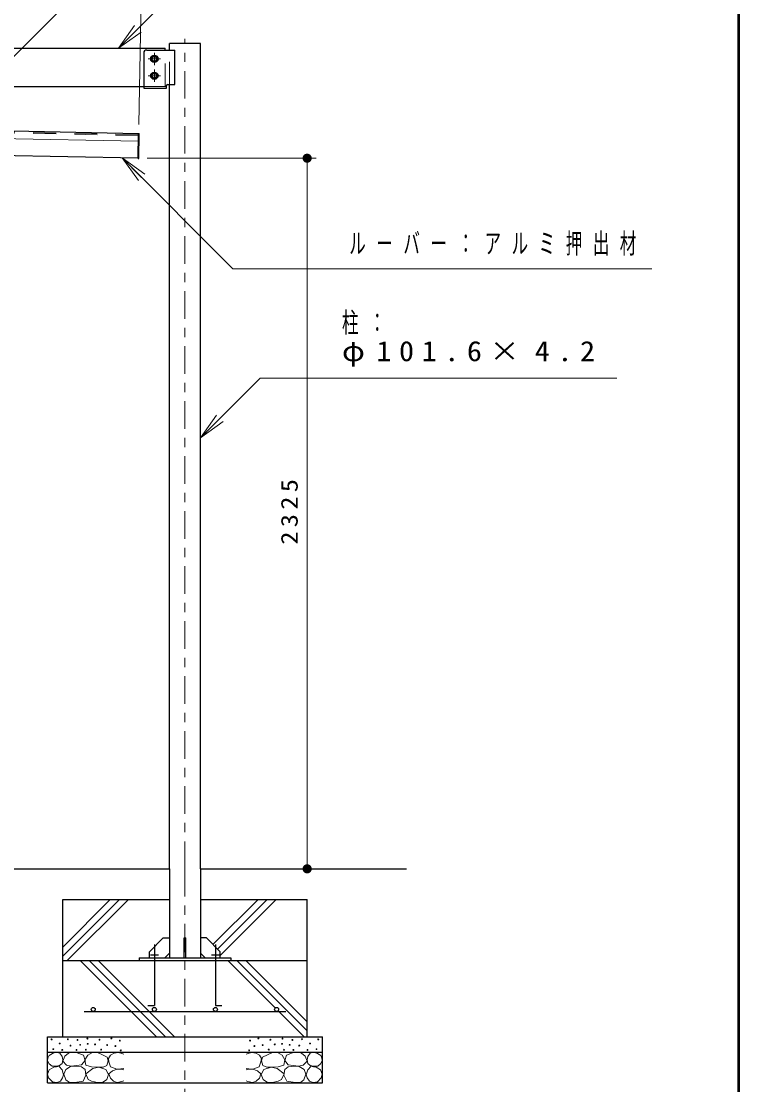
# Model space of a CAD drawing. Units: millimetres on the paper, with parts at other scales. Extents: x -385 to 0, y 0 to 267.
# Drawn here: x -78.3 to 0, y 58.3 to 174.3 of the extents above; entities that cross this region are included whole.
import ezdxf

# ---------------------------------------------------------------- set-up
doc = ezdxf.new("R2010")
doc.units = ezdxf.units.MM
doc.linetypes.add('USER1', pattern=[4.5, 2.5, -2])
doc.linetypes.add('USER2', pattern=[6, 3, -1, 1, -1])
doc.layers.add('LY_1', color=4, linetype='Continuous', lineweight=25)
doc.layers.add('LY_4', color=7, linetype='Continuous', lineweight=13)
doc.styles.add('ＭＳ ゴシック', font='')
doc.styles.get('ＭＳ ゴシック').set_extended_font_data('MS Gothic')

# ---------------------------------------------------------------- blocks, each defined once
blk = doc.blocks.new('filled_dot')
at = {"color": 0, "linetype": 'Continuous', "lineweight": -2, "const_width": 1.25}
blk.add_lwpolyline([(-0.625, 0, 1), (0.625, 0, 1)], format="xyb", close=True, dxfattribs=at)

msp = doc.modelspace()

# ---------------------------------------------------------------- linework, layer by layer
at = {"layer": 'LY_1', "color": 7, "lineweight": 13}
for p, q in [((-65.448, 163.04), (-64.891, 190.889)), ((-67.667, 171.356), (-65.899, 173.831)), ((-67.667, 171.356), (-65.546, 173.478)), ((-65.192, 173.124), (-67.667, 171.356)), ((-65.489, 156.917), (-67.257, 159.392)), ((-67.257, 159.392), (-64.782, 157.625)), ((-67.257, 159.392), (-65.136, 157.271)), ((-64.521, 159.358), (-46.08, 159.358)), ((-47.08, 159.358), (-47.08, 81.856)), ((-58.72, 128.864), (-56.952, 131.339)), ((-58.72, 128.864), (-56.598, 130.985)), ((-56.245, 130.632), (-58.72, 128.864)), ((-60.513, 72.823), (-60.313, 72.823))]:
    msp.add_line(p, q, dxfattribs=at)
at = {"layer": 'LY_1'}
for p, q in [((-62.106, 171.156), (-62.106, 171.856)), ((-58.72, 171.856), (-62.106, 171.856)), ((-58.72, 81.856), (-58.72, 171.856)), ((-64.913, 170.822), (-64.913, 166.989)), ((-64.58, 171.156), (-61.518, 171.156)), ((-61.518, 167.389), (-61.518, 171.156)), ((-62.413, 166.989), (-62.413, 167.289)), ((-62.313, 167.389), (-61.518, 167.389)), ((-62.106, 81.856), (-62.106, 167.389)), ((-64.913, 166.989), (-62.413, 166.989)), ((-65.468, 162.024), (-148.784, 163.69)), ((-65.522, 159.358), (-148.838, 161.024))]:
    msp.add_line(p, q, dxfattribs=at)
at = {"layer": 'LY_1', "color": 2, "linetype": 'USER2', "lineweight": 13}
for p, q in [((-60.413, 81.856), (-60.413, 172.388)), ((-63.746, 170.867), (-63.746, 169.511)), ((-64.424, 170.189), (-63.068, 170.189)), ((-64.424, 168.356), (-63.068, 168.356)), ((-63.746, 169.034), (-63.746, 167.678))]:
    msp.add_line(p, q, dxfattribs=at)
at = {"layer": 'LY_1', "color": 70}
for p, q in [((-107.08, 171.356), (-62.58, 171.356)), ((-62.58, 171.156), (-62.58, 171.356)), ((-107.08, 167.19), (-64.913, 167.19))]:
    msp.add_line(p, q, dxfattribs=at)
at = {"layer": 'LY_1', "color": 7}
for p, q in [((-64.112, 170.189), (-63.929, 170.506)), ((-63.929, 170.506), (-63.564, 170.506)), ((-63.564, 170.506), (-63.381, 170.189)), ((-63.929, 169.872), (-64.112, 170.189)), ((-63.564, 169.872), (-63.929, 169.872)), ((-63.381, 170.189), (-63.564, 169.872)), ((-64.112, 168.356), (-63.929, 168.672)), ((-63.929, 168.039), (-64.112, 168.356)), ((-63.929, 168.672), (-63.564, 168.672)), ((-63.564, 168.672), (-63.381, 168.356)), ((-63.381, 168.356), (-63.564, 168.039)), ((-63.564, 168.039), (-63.929, 168.039)), ((-152.053, 81.856), (-62.106, 81.856)), ((-62.106, 81.856), (-62.106, 72.156)), ((-58.72, 81.856), (-36.246, 81.856)), ((-58.72, 81.856), (-58.72, 72.156)), ((-64.273, 72.823), (-62.773, 74.323)), ((-62.773, 74.323), (-62.106, 74.323)), ((-60.513, 72.156), (-60.513, 74.323)), ((-60.513, 74.323), (-60.313, 74.323)), ((-60.313, 72.156), (-60.313, 74.323)), ((-58.053, 74.323), (-58.72, 74.323)), ((-56.553, 72.823), (-58.053, 74.323)), ((-65.413, 72.156), (-55.413, 72.156)), ((-65.413, 72.156), (-65.413, 71.856)), ((-64.273, 72.156), (-64.273, 72.823)), ((-64.18, 72.49), (-63.313, 72.49)), ((-62.106, 72.656), (-62.606, 72.156)), ((-58.72, 72.656), (-58.22, 72.156)), ((-57.513, 72.49), (-56.646, 72.49)), ((-56.553, 72.156), (-56.553, 72.823)), ((-55.413, 72.156), (-55.413, 71.856)), ((-65.413, 71.856), (-55.413, 71.856))]:
    msp.add_line(p, q, dxfattribs=at)
at = {"layer": 'LY_1', "color": 70, "linetype": 'USER1', "lineweight": 13}
msp.add_line((-62.58, 167.189), (-62.58, 171.156), dxfattribs=at)
at = {"layer": 'LY_1', "linetype": 'USER1', "lineweight": 13}
for p, q in [((-62.106, 167.389), (-62.106, 171.156)), ((-64.913, 167.189), (-62.413, 167.189)), ((-65.47, 161.924), (-148.786, 163.59)), ((-65.472, 161.824), (-148.788, 163.49))]:
    msp.add_line(p, q, dxfattribs=at)
at = {"layer": 'LY_1', "lineweight": 13}
msp.add_line((-65.485, 161.208), (-148.801, 162.874), dxfattribs=at)
at = {"layer": 'LY_1', "color": 131}
for p, q in [((-65.522, 159.341), (-65.468, 162.04)), ((-65.468, 162.04), (-65.401, 162.039)), ((-65.455, 159.34), (-65.401, 162.039)), ((-65.522, 159.341), (-65.455, 159.34)), ((-73.746, 78.523), (-62.106, 78.523)), ((-73.746, 63.523), (-73.746, 78.523)), ((-58.72, 78.523), (-47.08, 78.523)), ((-47.08, 63.523), (-47.08, 78.523)), ((-63.746, 73.606), (-63.746, 66.94)), ((-57.08, 73.606), (-57.08, 66.94)), ((-73.746, 71.856), (-47.08, 71.856)), ((-71.413, 66.306), (-49.413, 66.306)), ((-64.454, 66.94), (-63.746, 66.94)), ((-57.08, 66.94), (-56.369, 66.94)), ((-75.413, 63.523), (-45.413, 63.523)), ((-75.413, 58.523), (-75.413, 63.523)), ((-45.413, 58.523), (-45.413, 63.523)), ((-75.413, 61.856), (-45.413, 61.856)), ((-75.413, 58.523), (-45.413, 58.523))]:
    msp.add_line(p, q, dxfattribs=at)
at = {"layer": 'LY_1', "color": 7, "linetype": 'USER2', "lineweight": 13}
msp.add_line((-60.413, 81.856), (-60.413, 55.21), dxfattribs=at)
at = {"layer": 'LY_1', "color": 131, "lineweight": 13}
for p, q in [((-73.746, 72.342), (-67.565, 78.523)), ((-73.746, 73.332), (-68.555, 78.523)), ((-73.242, 71.856), (-66.575, 78.523)), ((-57.365, 73.591), (-52.433, 78.523)), ((-56.87, 73.096), (-51.443, 78.523)), ((-56.596, 72.38), (-50.453, 78.523)), ((-71.856, 71.856), (-63.523, 63.523)), ((-70.867, 71.856), (-62.533, 63.523)), ((-69.877, 71.856), (-61.543, 63.523)), ((-55.734, 71.856), (-50.56, 66.682)), ((-54.744, 71.856), (-47.08, 64.192)), ((-53.755, 71.856), (-47.08, 65.182)), ((-50.254, 66.376), (-47.401, 63.523)), ((-75.413, 63.523), (-67.08, 63.523)), ((-75.413, 63.523), (-71.246, 63.523)), ((-75.413, 63.523), (-75.413, 61.005)), ((-75.413, 63.523), (-72.913, 63.523)), ((-45.413, 63.523), (-53.746, 63.523)), ((-45.413, 63.523), (-49.58, 63.523)), ((-45.413, 63.523), (-47.913, 63.523)), ((-45.413, 63.523), (-45.413, 61.005)), ((-75.413, 61.856), (-67.08, 61.856)), ((-75.413, 61.856), (-72.913, 61.856)), ((-45.413, 61.856), (-53.746, 61.856)), ((-45.413, 61.856), (-47.913, 61.856)), ((-75.413, 58.523), (-67.08, 58.523)), ((-75.413, 58.523), (-72.913, 58.523)), ((-45.413, 58.523), (-53.746, 58.523)), ((-45.413, 58.523), (-47.913, 58.523))]:
    msp.add_line(p, q, dxfattribs=at)
at = {"layer": 'LY_1', "color": 7, "lineweight": 13}
for points in [[(-85.413, 164.18), (-57.547, 192.046), (-17.898, 192.046)], [(-67.667, 171.356), (-57.518, 181.506), (-18.495, 181.506)], [(-67.257, 159.392), (-55.169, 147.305), (-9.484, 147.305)], [(-58.72, 128.864), (-52.212, 135.372), (-13.282, 135.372)]]:
    msp.add_lwpolyline(points, dxfattribs=at)
at = {"layer": 'LY_1', "color": 131, "lineweight": 13}
for points in [[(-75.389, 60.93), (-75.359, 61.209), (-75.239, 61.498), (-74.871, 61.708), (-74.442, 61.847), (-74.073, 61.737), (-73.814, 61.379), (-73.734, 61.03), (-73.804, 60.611), (-74.083, 60.421), (-74.472, 60.322), (-74.9, 60.342), (-75.209, 60.581)], [(-72.843, 60.339), (-73.323, 60.449), (-73.734, 60.887), (-73.528, 61.421), (-73.117, 61.736), (-72.761, 61.846), (-72.159, 61.804), (-71.488, 61.544), (-71.31, 60.969), (-71.693, 60.49), (-72.227, 60.394)], [(-70.052, 60.233), (-70.589, 60.251), (-71.212, 60.459), (-71.316, 61.03), (-71.005, 61.532), (-70.502, 61.809), (-69.948, 61.827), (-69.411, 61.584), (-68.892, 61.307), (-68.77, 60.909), (-68.926, 60.407), (-69.342, 60.233)], [(-50.774, 60.233), (-50.237, 60.251), (-49.614, 60.459), (-49.51, 61.03), (-49.822, 61.532), (-50.324, 61.809), (-50.878, 61.827), (-51.415, 61.584), (-51.934, 61.307), (-52.056, 60.909), (-51.9, 60.407), (-51.484, 60.233)], [(-47.983, 60.339), (-47.503, 60.449), (-47.092, 60.887), (-47.298, 61.421), (-47.709, 61.736), (-48.065, 61.846), (-48.667, 61.804), (-49.339, 61.544), (-49.517, 60.969), (-49.133, 60.49), (-48.599, 60.394)], [(-45.437, 60.93), (-45.467, 61.209), (-45.587, 61.498), (-45.956, 61.708), (-46.384, 61.847), (-46.753, 61.737), (-47.012, 61.379), (-47.092, 61.03), (-47.022, 60.611), (-46.743, 60.421), (-46.354, 60.322), (-45.926, 60.342), (-45.617, 60.581)], [(-72.433, 58.572), (-73.008, 58.559), (-73.391, 58.846), (-73.61, 59.449), (-73.405, 59.983), (-72.885, 60.284), (-72.323, 60.339), (-71.679, 60.257), (-71.296, 59.956), (-71.214, 59.353), (-71.529, 58.682)], [(-48.394, 58.572), (-47.818, 58.559), (-47.435, 58.846), (-47.216, 59.449), (-47.421, 59.983), (-47.942, 60.284), (-48.503, 60.339), (-49.147, 60.257), (-49.53, 59.956), (-49.612, 59.353), (-49.297, 58.682)], [(-74.402, 58.547), (-74.871, 58.627), (-75.289, 59.056), (-75.399, 59.464), (-75.209, 59.953), (-74.731, 60.232), (-74.143, 60.292), (-73.804, 59.933), (-73.644, 59.404), (-73.764, 59.075), (-74.003, 58.697)], [(-69.965, 58.571), (-70.589, 58.692), (-70.953, 58.865), (-71.23, 59.489), (-70.468, 60.095), (-69.81, 60.216), (-69.03, 59.974), (-68.736, 59.437), (-68.944, 58.865), (-69.411, 58.571)], [(-50.861, 58.571), (-50.237, 58.692), (-49.874, 58.865), (-49.596, 59.489), (-50.358, 60.095), (-51.017, 60.216), (-51.796, 59.974), (-52.09, 59.437), (-51.882, 58.865), (-51.415, 58.571)], [(-46.424, 58.547), (-45.956, 58.627), (-45.537, 59.056), (-45.427, 59.464), (-45.617, 59.953), (-46.095, 60.232), (-46.683, 60.292), (-47.022, 59.933), (-47.182, 59.404), (-47.062, 59.075), (-46.823, 58.697)]]:
    msp.add_lwpolyline(points, close=True, dxfattribs=at)
for points in [[(-67.093, 60.092), (-67.395, 60.051), (-67.833, 59.997), (-68.518, 60.257), (-68.71, 60.818), (-68.751, 61.188), (-68.531, 61.544), (-68.134, 61.763), (-67.669, 61.818), (-67.203, 61.695), (-67.093, 61.64)], [(-53.733, 60.092), (-53.431, 60.051), (-52.993, 59.997), (-52.308, 60.257), (-52.117, 60.818), (-52.076, 61.188), (-52.295, 61.544), (-52.692, 61.763), (-53.157, 61.818), (-53.623, 61.695), (-53.733, 61.64)], [(-67.08, 58.737), (-67.285, 58.654), (-67.792, 58.559), (-68.189, 58.709), (-68.545, 59.011), (-68.696, 59.49), (-68.312, 59.819), (-67.806, 59.997), (-67.367, 59.997), (-67.093, 59.928)], [(-53.746, 58.737), (-53.541, 58.654), (-53.034, 58.559), (-52.637, 58.709), (-52.281, 59.011), (-52.13, 59.49), (-52.514, 59.819), (-53.021, 59.997), (-53.459, 59.997), (-53.733, 59.928)]]:
    msp.add_lwpolyline(points, dxfattribs=at)
at = {"layer": 'LY_1', "color": 7}
for centre, radius in [((-63.746, 170.189), 0.4), ((-63.746, 170.189), 0.317), ((-63.746, 168.356), 0.4), ((-63.746, 168.356), 0.317)]:
    msp.add_circle(centre, radius, dxfattribs=at)
at = {"layer": 'LY_1', "color": 70, "linetype": 'USER1', "lineweight": 13}
for centre, radius in [((-63.746, 170.189), 0.362), ((-63.746, 170.189), 0.268), ((-63.746, 168.356), 0.362), ((-63.746, 168.356), 0.268)]:
    msp.add_circle(centre, radius, dxfattribs=at)
at = {"layer": 'LY_1'}
for centre in [(-63.746, 170.189), (-63.746, 168.356)]:
    msp.add_circle(centre, 0.25, dxfattribs=at)
at = {"layer": 'LY_1', "color": 131}
for centre in [(-70.413, 66.523), (-63.746, 66.523), (-57.08, 66.523), (-50.413, 66.523)]:
    msp.add_circle(centre, 0.217, dxfattribs=at)
at = {"layer": 'LY_1', "color": 131, "lineweight": 13}
for centre in [(-74.953, 63.252), (-74.069, 62.803), (-73.185, 63.266), (-72.133, 63.196), (-71.839, 62.663), (-71.053, 63.336), (-71.011, 62.775), (-70.211, 62.705), (-69.735, 63.224), (-68.893, 62.635), (-68.43, 63.364), (-67.518, 63.126), (-53.308, 63.126), (-52.396, 63.364), (-51.933, 62.635), (-51.092, 63.224), (-50.615, 62.705), (-49.815, 62.775), (-49.773, 63.336), (-48.987, 62.663), (-48.693, 63.196), (-47.641, 63.266), (-46.757, 62.803), (-45.873, 63.252), (-74.77, 62.186), (-73.788, 62.102), (-72.891, 62.579), (-72.245, 62.102), (-71.221, 62.13), (-69.552, 62.144), (-67.995, 62.523), (-67.42, 62.06), (-53.406, 62.06), (-52.831, 62.523), (-51.274, 62.144), (-49.605, 62.13), (-48.581, 62.102), (-47.935, 62.579), (-47.038, 62.102), (-46.056, 62.186)]:
    msp.add_circle(centre, 0.05, dxfattribs=at)
at = {"layer": 'LY_1'}
for centre, radius in [((-64.58, 170.822), 0.333), ((-62.313, 167.289), 0.1)]:
    msp.add_arc(centre, radius, 90, 180, dxfattribs=at)
at = {"layer": 'LY_4', "lineweight": 50}
msp.add_line((0, 0), (0, 267), dxfattribs=at)

# ---------------------------------------------------------------- block references
at = {"layer": 'LY_1', "color": 7, "lineweight": 13, "xscale": 0.4, "yscale": 0.4}
for p, rotation in [((-47.08, 159.358), 270), ((-47.08, 81.856), 90)]:
    msp.add_blockref('filled_dot', p, dxfattribs=dict(at, rotation=rotation))

# ---------------------------------------------------------------- texts
at = {"layer": 'LY_1', "color": 7, "char_height": 2.199, "attachment_point": 4, "style": 'ＭＳ ゴシック'}
for s, insert in [('\\T1.64;\\W0.6;ルーバー：アルミ押出材', (-42.484, 149.955)), ('\\T1.64;\\W0.6;柱：', (-43.282, 141.322)), ('\\T1.5;\\W1.1;φ101.6×4.2', (-43.282, 138.022))]:
    msp.add_mtext(s, dxfattribs=dict(at, insert=insert))
at = {"layer": 'LY_1', "color": 7, "insert": (-48.08, 121.024), "char_height": 1.833, "attachment_point": 8, "rotation": 90, "style": 'ＭＳ ゴシック'}
msp.add_mtext('\\T1.33;\\W1.15;2325', dxfattribs=at)

doc.saveas('drawing.dxf')
